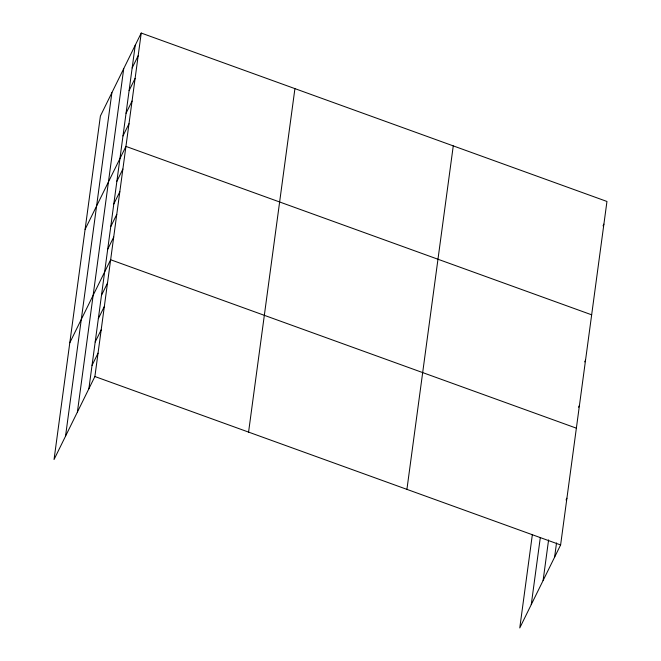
<?xml version="1.0" encoding="UTF-8"?>
<svg xmlns="http://www.w3.org/2000/svg" width="661" height="661" viewBox="0 0 661 661"><rect width="100%" height="100%" fill="white"/><g stroke="black" fill="none" stroke-linecap="round" stroke-linejoin="round"><path stroke-width="0.99" d="M65.538 436.169L111.883 92.697M77.387 412.1L123.731 68.62M88.88 388.734L135.224 45.262M141.231 33.05L100.389 116.055L54.045 459.535L94.887 376.522L141.231 33.05L606.955 201.465L560.611 544.945L519.769 627.95L532.369 534.526M248.577 432.104L294.922 88.632M406.92 489.363L453.264 145.891M531.262 604.592L540.31 537.567M543.102 580.515L548.589 539.897M554.604 557.157L556.521 542.937M132.167 67.934L138.174 55.722M129.11 90.598L135.117 78.386M126.044 113.271L132.06 101.059M122.987 135.943L129.002 123.731M85.095 229.4L125.937 146.395L591.661 314.818M116.873 181.279L122.88 169.067M113.816 203.943L119.823 191.74M110.759 226.616L116.766 214.404M107.693 249.288L113.709 237.076M69.802 342.753L110.643 259.748L576.367 428.163M101.488 295.31L107.495 283.098M98.332 318.668L104.347 306.456M95.184 342.026L101.191 329.814M92.036 365.384L98.043 353.172M603.039 225.88L603.898 224.137M584.688 361.898L585.547 360.154M578.565 407.234L579.424 405.49M566.056 499.972L566.915 498.229M94.887 376.522L560.611 544.945"/></g></svg>
